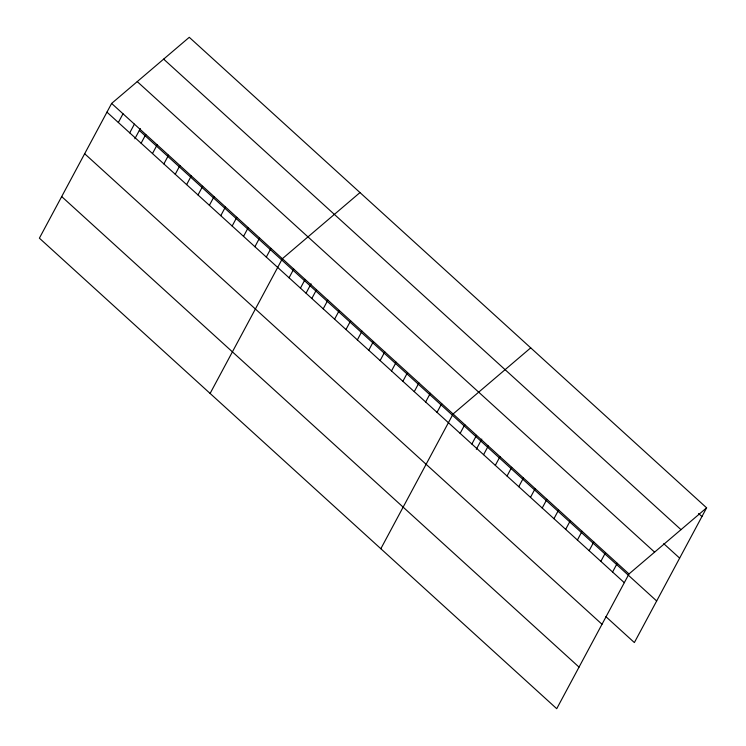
<?xml version="1.0" encoding="UTF-8"?>
<svg xmlns="http://www.w3.org/2000/svg" width="746" height="746" viewBox="0 0 746 746"><rect width="100%" height="100%" fill="white"/><g stroke="black" fill="none" stroke-linecap="round" stroke-linejoin="round"><path stroke-width="1.12" d="M111.63 103.433L39.389 238.17L556.73 708.7L628.981 573.963L706.611 507.83L189.27 37.3L111.63 103.433L628.981 573.963M118.344 122.503L123.015 113.784M129.72 132.853L134.392 124.134M134.858 138.765L140.341 128.545M141.106 143.204L145.778 134.485M152.482 153.555L157.154 144.845M163.868 163.906L168.54 155.196M175.245 174.256L179.917 165.547M186.631 184.607L191.302 175.897M198.007 194.958L202.688 186.248M209.393 205.309L214.065 196.599M220.779 215.669L225.451 206.95M232.155 226.019L236.827 217.3M243.541 236.37L248.213 227.651M254.918 246.721L259.589 238.002M266.303 257.072L270.975 248.362M210.111 393.44L282.352 258.713L359.992 192.571M289.066 277.773L293.738 269.064M300.442 288.124L305.114 279.414M306.084 293.113L311.063 283.816M311.828 298.475L316.5 289.765M323.214 308.825L327.886 300.116M334.59 319.185L339.262 310.467M345.976 329.536L350.648 320.817M357.353 339.887L362.024 331.168M368.738 350.238L373.41 341.519M380.115 360.588L384.787 351.87M391.501 370.939L396.173 362.23M402.877 381.29L407.549 372.58M414.263 391.641L418.935 382.931M425.649 401.991L430.321 393.282M437.025 412.342L441.697 403.633M380.833 548.72L453.083 413.983L530.714 347.85M460.133 433.361L464.805 424.651M471.864 444.029L476.535 435.319M476.312 449.316L481.795 439.096M483.585 454.696L488.257 445.977M495.316 465.355L499.988 456.645M507.038 476.023L511.709 467.313M518.768 486.69L523.44 477.972M530.49 497.358L535.162 488.639M542.221 508.017L546.893 499.307M553.952 518.684L558.623 509.975M565.673 529.352L570.345 520.633M577.404 540.02L582.076 531.301M589.126 550.679L593.797 541.969M600.856 561.346L605.528 552.637M612.578 572.014L617.25 563.295M706.611 507.83L634.37 642.567L605.892 616.662M698.592 513.5L701.939 516.54M163.644 59.12L680.995 529.651M663.726 543.657L679.643 558.129M137.245 81.612L654.596 552.143M139.316 130.447L656.667 600.978M106.958 112.152L624.309 582.682M84.662 153.732L602.003 624.262M61.685 196.58L579.036 667.111"/></g></svg>
